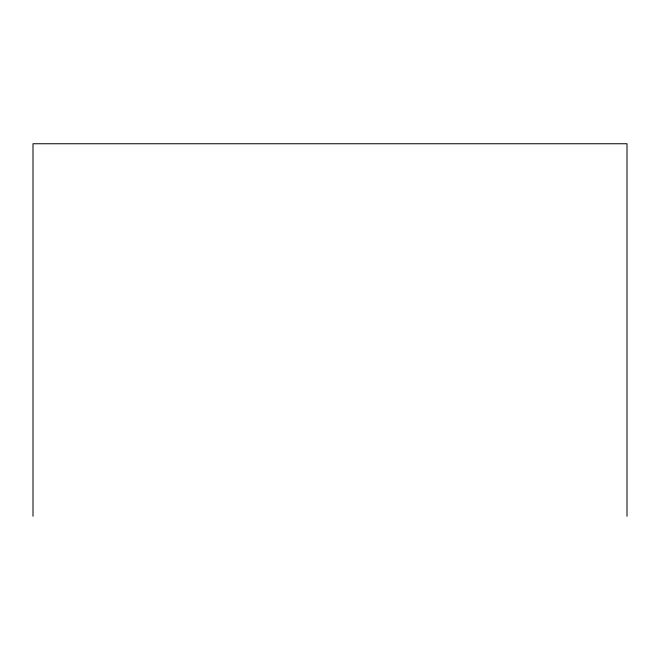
<?xml version="1.0" encoding="UTF-8"?>
<svg xmlns="http://www.w3.org/2000/svg" width="660" height="660" viewBox="0 0 660 660"><rect width="100%" height="100%" fill="white"/><g stroke="black" fill="none" stroke-linecap="round" stroke-linejoin="round"><path stroke-width="0.99" d="M627 516.252L627 143.748L33 143.748L33 516.252"/></g></svg>
